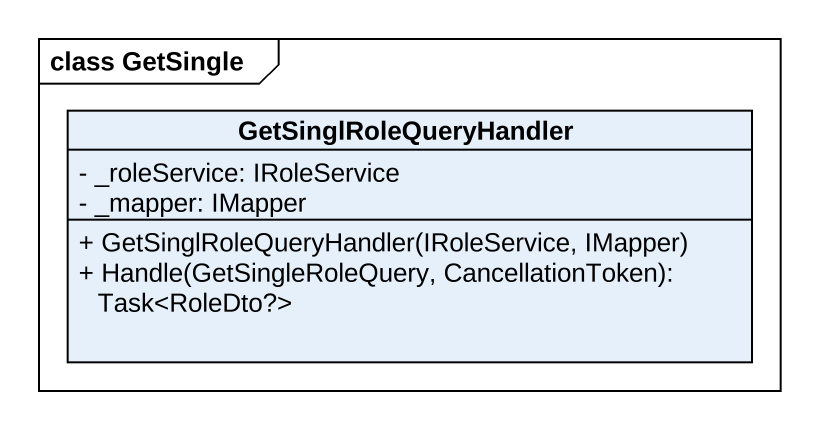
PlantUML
@startuml
mainframe class GetSingle
hide circle
hide empty members
skinparam classAttributeIconSize 0
class GetSinglRoleQueryHandler {
  - _roleService: IRoleService
  - _mapper: IMapper
  + GetSinglRoleQueryHandler(IRoleService, IMapper)
  + Handle(GetSingleRoleQuery, CancellationToken): Task<RoleDto?>
}
@enduml
